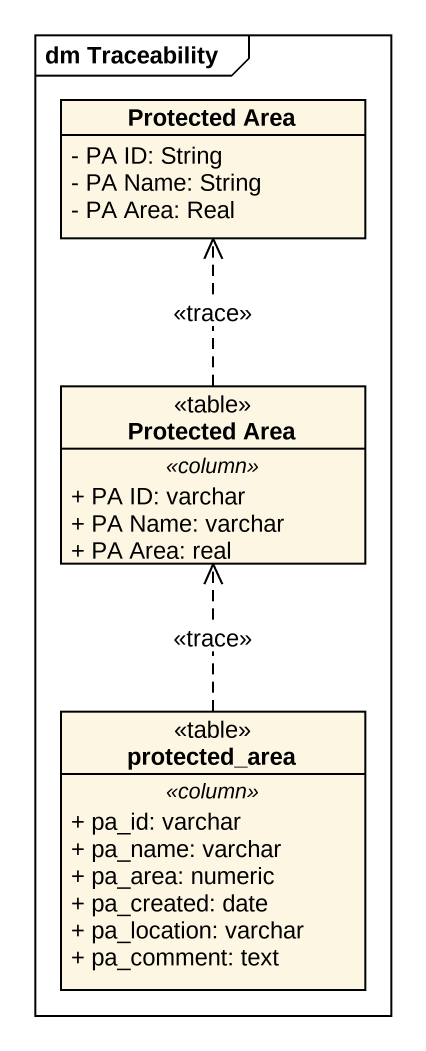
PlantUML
@startuml
mainframe dm Traceability
hide circle
hide empty members
skinparam classAttributeIconSize 0
class "Protected Area" as Protected_Area {
  - PA ID: String
  - PA Name: String
  - PA Area: Real
}
class "Protected Area" as Protected_Area_2 <<table>> {
  .. <<column>> ..
  + PA ID: varchar
  + PA Name: varchar
  + PA Area: real
}
class protected_area <<table>> {
  .. <<column>> ..
  + pa_id: varchar
  + pa_name: varchar
  + pa_area: numeric
  + pa_created: date
  + pa_location: varchar
  + pa_comment: text
}
Protected_Area_2 .up.> Protected_Area : <<trace>>
protected_area .up.> Protected_Area_2 : <<trace>>
@enduml
